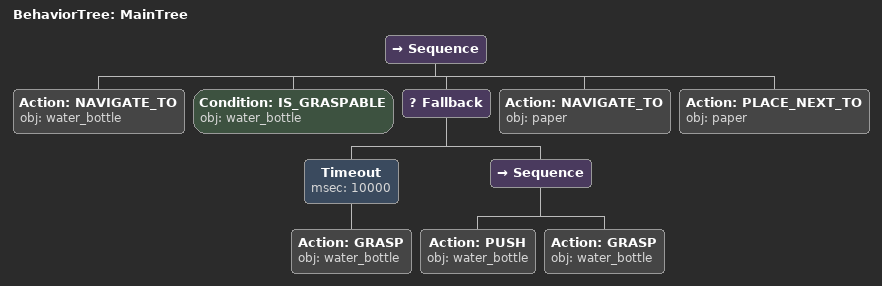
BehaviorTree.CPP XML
<root main_tree_to_execute="MainTree">
  <BehaviorTree ID="MainTree">
    <Sequence>
      <!-- Navigate to water_bottle -->
      <Action ID="NAVIGATE_TO" obj="water_bottle" />
      <!-- Check water_bottle is graspable before GRASP -->
      <Condition ID="IS_GRASPABLE" obj="water_bottle" />
      <!-- Fallback: if GRASP water_bottle fails, try alternative to reposition -->
      <Fallback>
        <!-- Timeout: GRASP water_bottle within 10s -->
        <Timeout msec="10000">
          <!-- Grasp water_bottle -->
          <Action ID="GRASP" obj="water_bottle" />
        </Timeout>
        <Sequence>
          <!-- Push water_bottle forward toward front edge of table -->
          <Action ID="PUSH" obj="water_bottle" />
          <!-- Grasp water_bottle -->
          <Action ID="GRASP" obj="water_bottle" />
        </Sequence>
      </Fallback>
      <!-- Navigate to paper -->
      <Action ID="NAVIGATE_TO" obj="paper" />
      <!-- Place next to paper -->
      <Action ID="PLACE_NEXT_TO" obj="paper" />
    </Sequence>
  </BehaviorTree>
</root>
